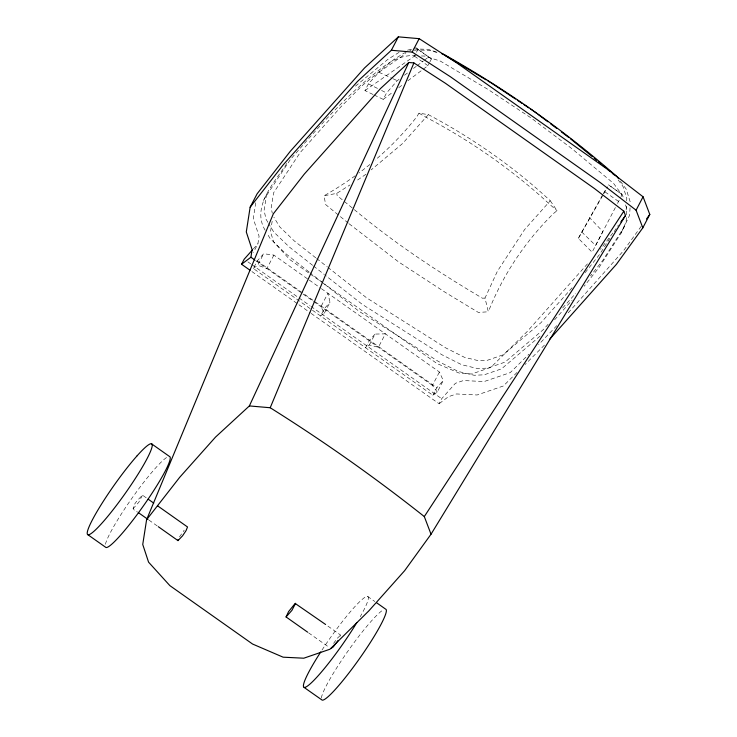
<?xml version="1.0" encoding="UTF-8"?>
<svg xmlns="http://www.w3.org/2000/svg" width="737" height="737" viewBox="0 0 737 737"><rect width="100%" height="100%" fill="white"/><g stroke="black" fill="none" stroke-linecap="round" stroke-linejoin="round"><path stroke-width="0.55" stroke-dasharray="3.69 2.76" d="M626.155 209.944L626.422 205.365M626.68 200.786L626.809 198.502L623.124 186.664L617.763 179.284M630.052 207.788L629.61 215.204L621.116 233.049L599.117 267.374L584.128 286.269M255.721 202.795L253.27 218.548L259.092 236.218L257.904 243.809L253.417 252.441M272.165 221.266L270.479 231.98L273.777 241.948L289.733 259.535L309.439 273.455M286.831 163.402C274.975 181.993 250.893 206.682 265.219 230.377M266.73 193.822L264.113 210.248L265.937 219.073L268.157 222.749M340.522 636.142L340.623 635.101L326.555 625.16M621.116 233.049L626.109 221.911L626.874 209.197L625.298 204.103M349.098 223.772L398.8 262.068L445.157 292.303L478.359 312.433L488.318 311.788L485.001 298.061L497.429 271.188L524.578 229.603L550.281 200.75A431.827 316.33 27.5 0 0 428.335 114.631L418.975 113.176L416.7 116.888A525.757 385.138 27.5 0 1 375.17 160.076M321.406 288.664L439.418 372.01L443.259 380.55L437.29 392.02L432.905 395.308L253.325 268.48L257.25 260.926L263.68 253.712L273.888 255.103L308.361 279.452M253.325 268.48L257.71 265.191L263.68 253.712M273.888 255.103L266.905 268.517L257.71 265.191M373.069 94.493L364.944 90.577L368.436 83.871L378.929 72.263L405.847 53.571M374.083 94.981L383.222 99.375L386.557 92.973L397.252 80.692L399.961 78.638M364.944 90.577L414.415 56.132L415.917 53.257M416.414 52.299L417.907 49.416L415.124 47.122M407.856 80.803L427.93 65.667L429.422 62.792M429.92 61.834L431.421 58.96L416.046 47.767M324.344 313.179L330.019 302.281L327.928 293.262L320.945 306.684L324.344 313.179L320.604 315.989L324.529 308.444L330.019 302.281M369.375 344.98L375.05 334.082L385.387 333.843L378.403 347.265L369.375 344.98L365.635 347.79L369.559 340.245L375.05 334.082M437.29 392.02L432.435 385.433L439.418 372.01M432.905 395.308L436.838 387.754L443.259 380.55M311.152 313.409L439.059 403.738L441.675 398.708L455.411 383.295L463.444 380.541L484.098 381.563L510.28 372.6L528.899 354.221M615.395 207.53L592.115 252.183L578.342 238.337L602.682 194.734M578.342 238.337L607.528 187.115M617.486 203.476L620.609 197.507M621.033 196.65L622.175 194.504L608.394 184.766L622.175 194.504M603.253 193.739L607.251 186.765M179.46 536.951L184.222 530.133M609.923 238.309L599.632 254.376L584.754 273.141M614.161 231.694L618.398 225.08M624.607 226.333L602.608 260.658L590.475 275.96M263.229 200.528L290.258 159.653M333.603 643.41L336.072 639.873M612.825 233.003L600.443 249.309M641.218 226.287L623.41 250.884L567.508 313.63M337.325 638.26L340.623 635.101M291.778 157.948C320.355 124.995 349.2 91.95 384.521 65.952C393.494 59.319 404.567 54.621 415.898 55.763M253.325 248.949L257.904 243.809M428.335 114.631L402.632 143.475L371.19 169.879M587.463 263.874L527.158 331.567L490.851 367.376L471.588 374.009L459.934 373.419L437.069 363.59L322.576 282.732M572.059 287.789L540.958 322.705L503.104 354.819L487.046 360.402L478.617 360.725L464.531 357.353L445.738 347.892L366.805 297.978L328.287 267.678M548.153 324.252L543.574 329.393L505.029 362.116L487.645 368.122L477.585 368.546L461.749 364.741L441.905 354.746L362.318 304.409L325.284 275.288M562.644 307.983L575.615 293.437M554.574 319.83L572.115 300.143M556.794 325.662L538.609 344.64M544.45 345.1L525.149 364.447M517.061 372.434L503.297 386.013L477.106 394.986L456.461 393.954L448.418 396.718L439.059 403.738M540.083 336.1L501.538 368.832L484.154 374.829L474.094 375.253L458.257 371.457L438.414 361.452L358.827 311.125L310.056 272.754M365.948 174.273L355.741 181.302M355.483 86.128L388.012 59.246L399.049 52.373M550.281 200.75L557.043 210.69L553.505 213.509A525.757 385.138 27.5 0 0 488.318 311.788M404.475 75.229L408.086 72.502M413.512 68.412L416.221 66.367M417.124 65.685L423.443 60.913M424.346 60.231L428.86 56.813M383.222 99.375L393.263 91.812M398.735 87.685L403.296 84.239M409.56 50.991L411.412 49.701M348.223 223.062L325.616 204.554L324.05 195.775L336.763 193.37L350.047 184.923M146.239 497.816L142.49 495.163C138.74 499.244 127.215 508.797 137.653 512.123M132.964 508.816L138.786 502.275L142.49 495.163M407.497 50.19L412.784 48.817L428.206 49.37L438.662 52.732M406.124 52.557L404.069 53.092L393.751 59.559L361.508 86.201L341.102 106.635L300.134 152.614L273.63 192.744L271.17 207.935L272.294 213.214M414.369 50.448L416.433 49.923L430.215 50.42L438.782 53.165M485.001 298.061L482.449 298.218C437.225 271.529 393.392 242.427 353.124 208.654M421.407 55.957L424.715 56.076L440.394 61.125L488.115 89.499L530.99 117.874L571.783 148.588L613.672 183.504L622.765 195.95L623.391 197.986M378.929 72.263L392.158 78.352M393.18 78.813L397.252 80.692M368.436 83.871L377.501 88.422M381.526 90.439L386.557 92.973M418.975 113.176L426.898 117.717A437.594 320.558 27.5 0 1 550.281 204.858L557.043 210.69M417.907 49.416L431.421 58.96M414.415 56.132L427.93 65.667M605.031 191.906L618.536 201.45M310.378 274.118L321.636 282.068M309.291 280.106L320.475 288.001M257.25 260.926L436.838 387.754M255.601 260.539L432.435 385.433M247.936 261.884L250.755 263.874M251.695 264.537L310.01 305.717M310.95 306.38L441.675 398.708M251.897 271.557L297.988 304.105M298.927 304.768L310.213 312.746M367.625 596.417L374.829 601.503M148.911 520.073L157.359 526.034M308.582 632.843L329.227 647.418M315.749 257.821L294.256 240.907L279.636 226.766L273.888 217.231M316.643 258.521L327.394 266.978M312.645 265.338L289.162 246.867L273.703 231.934L268.71 223.67M313.547 266.048L324.381 274.579M309.153 272.045L285.661 253.574L270.212 238.65L267.439 234.053M352.24 207.926L337.178 195.618L336.763 193.37M581.677 231.925L595.616 245.476L602.866 231.575L589.526 217.636M620.416 181.238L626.257 189.243L630.375 202.491M166.571 457.539A55.524 6.891 -54.8 0 0 155.185 468.456A55.524 6.891 -54.8 0 0 110.283 532.796A55.524 6.891 -54.8 0 0 105.225 545.444M321.369 698.096A55.524 6.891 -54.8 0 1 346.795 652.733A55.524 6.891 -54.8 0 1 382.696 610.227M322.005 650.034A55.524 6.891 -54.8 0 1 361.876 599.669A55.524 6.891 -54.8 0 1 360.246 616.722M369.854 164.508A525.757 385.138 27.5 0 1 358.882 173.057M355.133 175.811A525.757 385.138 27.5 0 1 324.05 195.775"/><path stroke-width="1.11" d="M146.599 519.732L142.738 544.477L148.57 562.156L169.888 585.648L252.57 644.037L283.119 657.183L303.773 658.205L329.955 649.233L368.813 610.899L404.641 570.678L431.025 534.224L625.483 215.517L623.834 211.187L594.483 188.552L445.341 83.226L413.899 62.931L408.795 62.479L380.596 88.458L304.261 174.135L273.353 213.776L146.599 519.732L179.681 477.327L215.517 437.105L249.373 405.93L408.795 62.479M549.811 339.084L616.427 264.307L642.811 227.853L649.794 214.439L643.069 196.788L607.5 169.353L457.281 63.262L419.178 38.665L398.349 36.85L364.483 68.016L290.212 151.389L257.121 193.803L250.138 207.217L246.287 231.962L252.109 249.64L250.921 257.231L241.552 264.251L250.018 270.23M178.096 539.567L177.995 540.617L182.546 535.845L186.056 530.631L187.52 526.973L157.497 505.766M249.373 405.93L270.212 407.745L413.899 62.931M241.552 264.251L244.177 259.221L252.561 249.806M250.138 207.217L283.229 164.812L357.5 81.439L391.356 50.273L398.349 36.85M391.356 50.273L412.195 52.078L419.178 38.665M642.811 227.853L636.086 210.202L643.069 196.788M431.025 534.224L424.309 516.573L623.834 211.187M338.126 640.435L333.244 646.957L330.987 648.44M620.821 221.957L625.483 215.517M646.496 218.99L649.794 214.439M325.616 624.497L295.159 603.446L288.572 611.609L286.067 616.943L307.651 632.18M286.067 616.943L291.889 610.411L295.592 603.299M441.795 53.746L443.886 54.418C505.702 89.122 563.897 130.007 617.164 176.797L618.463 178.575M444.144 54.879L486.052 79.845M487.995 81.006L489.948 82.166M412.195 52.078L450.298 76.676L600.517 182.767L636.086 210.202M490.925 82.747L515.495 99.025M517.383 100.278L522.109 103.41M524.007 104.663L528.733 107.795M530.622 109.048L533.459 110.928M250.921 257.231L254.68 259.885M151.472 443.757L169.492 456.479A55.524 6.891 -54.8 0 1 165.18 471.183A55.524 6.891 -54.8 0 1 120.269 535.523A55.524 6.891 -54.8 0 1 105.971 547.49L87.952 534.776M376.625 602.774L385.635 609.14A55.524 6.891 -54.8 0 1 360.955 656.547A55.524 6.891 -54.8 0 1 322.143 700.104L304.105 687.428M148.119 499.142L153.747 503.113M138.593 512.786L147.98 519.41M158.298 526.697L177.995 540.617M534.353 111.6L536.158 112.954M537.955 114.309L547.858 121.762M550.557 123.788L556.859 128.524M561.354 131.914L568.559 137.331M570.355 138.685L592.327 156.677M594.077 158.133L596.703 160.316M598.453 161.772L601.079 163.955M602.829 165.41L605.455 167.594M608.08 169.777L609.831 171.233M612.456 173.416L614.207 174.872M356.8 622.618A55.524 6.891 -54.8 0 1 308.849 685.005A55.524 6.891 -54.8 0 1 320.825 651.84M270.212 407.745A1288.562 943.922 27.5 0 1 424.309 516.573M137.174 455.724A55.524 6.891 -54.8 0 0 92.282 520.055A55.524 6.891 -54.8 0 0 102.259 522.8A55.524 6.891 -54.8 0 0 147.17 458.451A55.524 6.891 -54.8 0 0 137.174 455.724"/></g></svg>
